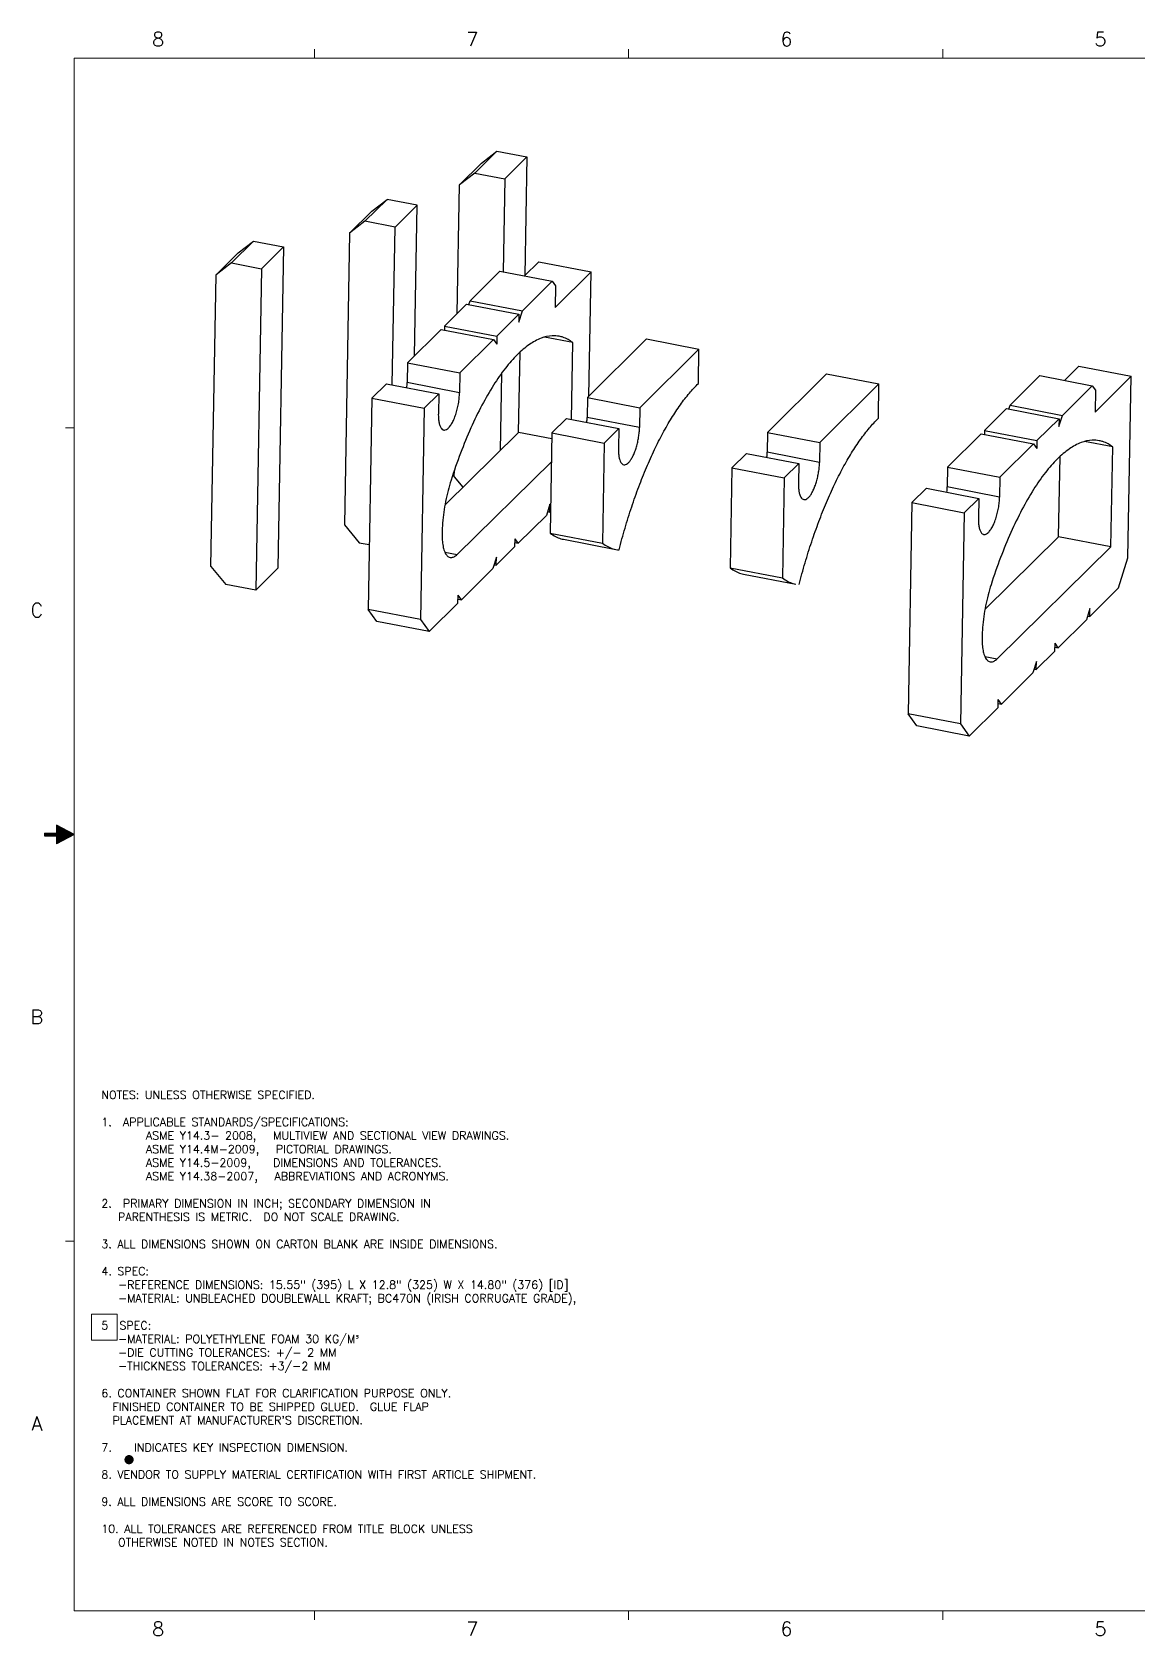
# Model space of a CAD drawing. Header units: inches. Extents: x 0.4 to 33.6, y 0.1 to 21.9.
# Drawn here: x 0.43 to 15.38, y 0.16 to 21.85 of the extents above; entities that cross this region are included whole.
import ezdxf
from ezdxf.enums import TextEntityAlignment as Align

# ---------------------------------------------------------------- set-up
doc = ezdxf.new("R2010")
doc.units = ezdxf.units.IN
doc.header["$LTSCALE"] = 1.87
doc.header["$MEASUREMENT"] = 0
doc.layers.get('0').update_dxf_attribs({"linetype": 'CONTINUOUS'})
for name, color, linetype in [('BRDR', 5, 'CONTINUOUS'), ('DIM', 7, 'CONTINUOUS'), ('DRAW', 7, 'CONTINUOUS'), ('NOTES', 7, 'CONTINUOUS'), ('OBJECT', 7, 'CONTINUOUS')]:
    doc.layers.add(name, color=color, linetype=linetype)
doc.styles.add('ROMANS', font='ROMANS.shx')
doc.styles.add('SIMPLEX', font='simplex_.ttf')

# ---------------------------------------------------------------- blocks, each defined once
blk = doc.blocks.new('AROW')
at = {"layer": 'BRDR'}
for p, q in [((0, 3.552713678800501e-15), (-0.07749389632481751, 0.1500000000000039)), ((-0.07749389632481751, 0.1500000000000039), (-0.009999999999999787, 0.1500000000000039)), ((-0.009999999999999787, 0.2500000000000036), (-0.009999999999999787, 0.1500000000000039)), ((-0.009999999999999787, 0.2500000000000036), (0.009999999999999787, 0.2500000000000036)), ((0, 0.1900000000000031), (0, 1.77635683940025e-15)), ((0, 0), (0, 0.1900000000000031)), ((0, 3.552713678800501e-15), (0.07749389632481751, 0.1500000000000021)), ((0.009999999999999787, 0.2500000000000036), (0.009999999999999787, 0.1500000000000039)), ((0.009999999999999787, 0.1500000000000039), (0.07749389632481751, 0.1500000000000021))]:
    blk.add_line(p, q, dxfattribs=at)
for points in [[(-0.07749389632481751, 0.1500000000000039), (0, 3.552713678800501e-15), (-0.009999999999999787, 0.1500000000000039)], [(-0.009999999999999787, 0.2500000000000036), (0.009999999999999787, 0.2500000000000036), (0.009999999999999787, 0.1500000000000039)], [(-0.009999999999999787, 0.2500000000000036), (-0.009999999999999787, 0.1500000000000039), (0.009999999999999787, 0.1500000000000039)], [(0.07749389632481751, 0.1500000000000021), (0, 3.552713678800501e-15), (-0.009999999999999787, 0.1500000000000039)]]:
    blk.add_solid(points, dxfattribs=at)
blk = doc.blocks.new('AROW1')
at = {"layer": 'OBJECT', "color": 5}
blk.add_line((-1.77635683940025e-15, -0.1200000000000045), (-1.77635683940025e-15, -3.552713678800501e-15), dxfattribs=at)
at = {"layer": 'OBJECT', "xscale": -1.608466899655079, "yscale": 1.608466899655079, "zscale": 1.608466899655079, "rotation": 180}
blk.add_blockref('AROW', (0, 0), dxfattribs=at)
blk = doc.blocks.new('ANSI_D1')
at = {"layer": 'OBJECT', "color": 5, "lineweight": 0}
for p, q in [((33, 21.5), (1, 21.5)), ((1, 21.5), (1, 0.5)), ((33, 21.5), (1, 21.5)), ((1, 21.5), (1, 0.5)), ((4.25, 21.5), (4.25, 21.62)), ((4.25, 21.5), (4.25, 21.62)), ((8.5, 21.5), (8.5, 21.62)), ((8.5, 21.5), (8.5, 21.62)), ((8.5, 21.5), (8.5, 21.62)), ((8.5, 21.5), (8.5, 21.62)), ((12.75, 21.5), (12.75, 21.62)), ((12.75, 21.5), (12.75, 21.62)), ((0.8799999999999955, 16.5), (1, 16.5)), ((0.8799999999999955, 16.5), (1, 16.5)), ((0.8799999999999955, 5.499999999999996), (1, 5.499999999999996)), ((0.8799999999999955, 5.499999999999996), (1, 5.499999999999996)), ((1, 0.5), (33, 0.5)), ((1, 0.5), (33, 0.5)), ((4.25, 0.379999999999999), (4.25, 0.5)), ((4.25, 0.379999999999999), (4.25, 0.5)), ((8.5, 0.379999999999999), (8.5, 0.5)), ((8.5, 0.379999999999999), (8.5, 0.5)), ((8.5, 0.379999999999999), (8.5, 0.5)), ((8.5, 0.379999999999999), (8.5, 0.5)), ((12.75, 0.379999999999999), (12.75, 0.5)), ((12.75, 0.379999999999999), (12.75, 0.5))]:
    blk.add_line(p, q, dxfattribs=at)
at = {"layer": 'OBJECT', "color": 5, "lineweight": 0, "rotation": 270}
blk.add_blockref('AROW1', (1, 11), dxfattribs=at)
blk.add_blockref('AROW1', (1, 11), dxfattribs=at)
at = {"layer": 'DIM', "lineweight": 0}
for tag, height, style, p in [('REV', 0.120569205412853, 'ROMANS', (27.1855864701081, 20.80812567653149)), ('TITLE_1', 0.15, 'SIMPLEX', (28.45308122468704, 2.136250021985959)), ('DTOL_X', 0.14, 'SIMPLEX', (25.34738755440003, 1.987142934041151)), ('DTOL_XX', 0.14, 'SIMPLEX', (25.97028006492263, 1.987142934041151)), ('DTOL_XXX', 0.14, 'SIMPLEX', (26.60858689585017, 1.989450348360751)), ('TITLE_2', 0.15, 'SIMPLEX', (28.45308122468704, 1.876250021985959)), ('TITLE_3', 0.15, 'SIMPLEX', (28.45308122468704, 1.606250021985959)), ('HTOL', 0.14, 'SIMPLEX', (25.34950583116417, 1.346622208082211)), ('FTOL', 0.14, 'SIMPLEX', (25.96891441858907, 1.346622208082211)), ('ATOL', 0.14, 'SIMPLEX', (26.5867947771494, 1.346622183717467)), ('TITLE_4', 0.15, 'SIMPLEX', (28.4815597904457, 1.357158615021513)), ('D_SCALE', 0.14, 'SIMPLEX', (26.20295493969942, 1.098683859992148)), ('DWG-NO', 0.18, 'ROMANS', (31.25225756348663, 0.7143098591774222))]:
    blk.add_attdef(tag, text='', height=height, dxfattribs=dict(at, style=style)).set_placement(p, align=Align.CENTER)
for tag, p, height, style in [('ECO#', (30.17481511789652, 20.80922642750062), 0.1180482889899396, 'ROMANS'), ('INI', (31.94361387368701, 20.80795546464217), 0.1302147418458812, 'ROMANS'), ('DRAWN_BY', (27.65069650442319, 1.08125002198596), 0.09, 'SIMPLEX'), ('D_DATE', (29.23928122468704, 1.08125002198596), 0.09, 'SIMPLEX'), ('CHECKED', (27.63782899050397, 0.8331121125364657), 0.09, 'ROMANS'), ('C_DATE', (29.22403806381429, 0.8331121125364657), 0.09, 'ROMANS'), ('APPROVED', (27.63782899050397, 0.5831121125364657), 0.09, 'ROMANS'), ('A_DATE', (29.22403806381429, 0.5831121125364657), 0.09, 'ROMANS'), ('SHT_NO', (32.12050562288032, 0.5349792369490989), 0.1, 'SIMPLEX')]:
    blk.add_attdef(tag, p, '', height=height, dxfattribs=dict(at, style=style))
at = {"layer": 'DIM', "lineweight": 0, "style": 'ROMANS', "width": 4.327579837969019}
blk.add_attdef('DATE', text='', height=0.1157464371963389, dxfattribs=at).set_placement((31.12711316968959, 20.80692107250643), (31.65186759132806, 20.80692107250643), align=Align.FIT)
at = {"layer": 'DIM', "lineweight": 0, "style": 'ROMANS'}
blk.add_attdef('ACAD_REF', text='', height=0.1, dxfattribs=at).set_placement((32.5600457558259, 1.128341195650579), align=Align.RIGHT)
at = {"layer": 'DIM', "color": 7, "lineweight": 0, "style": 'ROMANS'}
blk.add_attdef('REV', text='', height=0.14, dxfattribs=at).set_placement((32.71558122468704, 0.7368190903122351), align=Align.CENTER)
at = {"layer": 'OBJECT', "color": 5, "lineweight": 0, "style": 'SIMPLEX'}
for s, p in [('8', (2.135755126776261, 21.66164577866073)), ('8', (2.135755126776261, 21.66164577866073)), ('7', (6.385755126776261, 21.66164577866073)), ('7', (6.385755126776261, 21.66164577866073)), ('6', (10.63575512677626, 21.66164577866073)), ('6', (10.63575512677626, 21.66164577866073)), ('5', (14.88575512677626, 21.66164577866073)), ('5', (14.88575512677626, 21.66164577866073)), ('C', (0.4942973901091676, 13.93868140870259)), ('C', (0.4942973901091676, 13.93868140870259)), ('B', (0.4942973901091676, 8.438681408702587)), ('B', (0.4942973901091676, 8.438681408702587)), ('A', (0.4942973901091676, 2.938681408702586)), ('A', (0.4942973901091676, 2.938681408702586)), ('8', (2.13575512677626, 0.1616457786607342)), ('8', (2.13575512677626, 0.1616457786607342)), ('7', (6.38575512677626, 0.1616457786607342)), ('7', (6.38575512677626, 0.1616457786607342)), ('6', (10.63575512677626, 0.1616457786607342)), ('6', (10.63575512677626, 0.1616457786607342)), ('5', (14.88575512677626, 0.1616457786607342)), ('5', (14.88575512677626, 0.1616457786607342))]:
    blk.add_text(s, height=0.19, dxfattribs=at).set_placement(p, align=Align.CENTER)

msp = doc.modelspace()

# ---------------------------------------------------------------- linework, layer by layer
at = {"layer": 'DIM', "const_width": 0.06245}
msp.add_lwpolyline([(1.710514595700381, 2.545133660415756, 1), (1.773064595700383, 2.545133660415756, 1)], format="xyb", close=True, dxfattribs=at)
at = {"layer": 'DRAW', "linetype": 'Continuous'}
for p, q in [((6.717453510571922, 20.24128420072574), (6.418802710921916, 19.94525768557575)), ((6.510088730371926, 20.08031948197575), (6.717453510571922, 20.24128420072574)), ((6.717453510571922, 20.24128420072574), (7.125135745171924, 20.16250712392574)), ((6.510088730371926, 20.08031948197575), (6.211437930721921, 19.78429296682575)), ((6.826484945671922, 19.86648060877575), (7.125135745171924, 20.16250712392574)), ((7.125135745171924, 20.16250712392574), (7.096919867371916, 18.55817006677574)), ((6.180834883921925, 18.04422298657574), (6.211437930721921, 19.78429296682575)), ((6.418802710921916, 19.94525768557575), (6.211437930721921, 19.78429296682575)), ((6.418802710921916, 19.94525768557575), (6.826484945671922, 19.86648060877575)), ((6.826484945671922, 19.86648060877575), (6.80437037472192, 18.60906002437574)), ((4.933147076521919, 19.29265439257574), (5.231797876021922, 19.58868090772575)), ((5.024433095821927, 19.42771618897574), (5.231797876021922, 19.58868090772575)), ((5.639480110621918, 19.50990383092574), (5.231797876021922, 19.58868090772575)), ((4.725782296171921, 19.13168967382575), (5.024433095821927, 19.42771618897574)), ((5.639480110621918, 19.50990383092574), (5.340829311121915, 19.21387731577575)), ((5.603640757171924, 17.47210074157574), (5.639480110621918, 19.50990383092574)), ((4.725782296171921, 19.13168967382575), (4.65638405322192, 15.18574925467574)), ((4.933147076521919, 19.29265439257574), (4.725782296171921, 19.13168967382575)), ((5.340829311121915, 19.21387731577575), (4.933147076521919, 19.29265439257574)), ((5.303281041271923, 17.07890632237574), (5.340829311121915, 19.21387731577575)), ((3.425203486321919, 19.02561457492575), (3.126552686821917, 18.72958805977574)), ((3.217838706121924, 18.86464985617575), (3.425203486321919, 19.02561457492575)), ((3.425203486321919, 19.02561457492575), (3.832885721071925, 18.94683749812575)), ((3.53423492142192, 18.65081098297574), (3.832885721071925, 18.94683749812575)), ((3.832885721071925, 18.94683749812575), (3.756440152171919, 14.60019056482574)), ((3.217838706121924, 18.86464985617575), (2.919187906621922, 18.56862334117574)), ((3.126552686821917, 18.72958805977574), (2.919187906621922, 18.56862334117574)), ((3.126552686821917, 18.72958805977574), (3.53423492142192, 18.65081098297574)), ((7.285757565121919, 18.74534842252574), (7.092158277121925, 18.55345031722574)), ((7.285757565121919, 18.74534842252574), (7.994019074521923, 18.60848994172574)), ((2.84978966367192, 14.62268292187574), (2.919187906621922, 18.56862334117574)), ((3.53423492142192, 18.65081098297574), (3.457789352671917, 14.30416404967575)), ((6.759438454021918, 18.61774228987575), (6.355161514021923, 18.21701778532574)), ((6.759438454021918, 18.61774228987575), (7.467699963271919, 18.48088380892575)), ((7.467699963271919, 18.48088380892575), (7.063423023421919, 18.08015930452574)), ((7.467699963271919, 18.48088380892575), (7.511669965321921, 18.41945698057575)), ((7.994019074521923, 18.60848994172574), (7.506495682021914, 18.12525048217574)), ((7.964464965121927, 16.92806188132575), (7.994019074521923, 18.60848994172574)), ((7.511669965321921, 18.41945698057575), (7.506495682021914, 18.12525048217574)), ((6.309277004821915, 18.17153646937575), (6.011348886271925, 17.87622628507575)), ((6.309277004821915, 18.17153646937575), (7.017538514221918, 18.03467798857574)), ((6.339104054971919, 18.16577294182574), (6.355161514021923, 18.21701778532574)), ((6.355161514021923, 18.21701778532574), (7.063423023421919, 18.08015930452574)), ((7.017538514221918, 18.03467798857574), (6.719610395671914, 17.73936780412575)), ((7.015657471621928, 17.92772309362574), (7.063423023421919, 18.08015930452574)), ((7.017538514221918, 18.03467798857574), (7.015657471621928, 17.92772309362574)), ((5.965464377071918, 17.83074496912574), (5.509452652921922, 17.37874028092575)), ((5.965464377071918, 17.83074496912574), (6.673725886321918, 17.69388648817575)), ((6.011348886271925, 17.87622628507575), (6.010396297771919, 17.82206270362574)), ((6.011348886271925, 17.87622628507575), (6.719610395671914, 17.73936780412575)), ((6.673725886321918, 17.69388648817575), (6.217714162321926, 17.24188180012575)), ((6.673725886321918, 17.69388648817575), (6.717729353071924, 17.63241290917574)), ((6.719610395671914, 17.73936780412575), (6.717729353071924, 17.63241290917574)), ((7.744118393371927, 17.65250160802574), (7.362492916621918, 17.72624369662574)), ((7.725826098121921, 16.61241321622575), (7.744118393371927, 17.65250160802574)), ((8.744378745571922, 17.70112245517574), (7.944577336021915, 16.90834900732575)), ((8.744378745571922, 17.70112245517574), (9.452640254821922, 17.56426397437574)), ((5.509452652921922, 17.37874028092575), (5.504750046721924, 17.11135304347575)), ((5.509452652921922, 17.37874028092575), (6.217714162321926, 17.24188180012575)), ((7.012087090021922, 16.43782455802575), (7.031175826921917, 17.52319812772575)), ((9.452640254821922, 17.56426397437574), (8.652838845271923, 16.77149052652575)), ((9.444458190121928, 17.09903691982574), (9.452640254821922, 17.56426397437574)), ((6.217714162321926, 17.24188180012575), (6.213011555971924, 16.97449456252575)), ((6.780211947871926, 17.23542707647574), (6.761862368521925, 16.19208154237575)), ((11.18010735087191, 17.23046280157575), (10.38030594117193, 16.43768935372574)), ((11.18010735087191, 17.23046280157575), (11.88836886012192, 17.09360432062574)), ((14.06599740522193, 17.20600896832575), (13.66172046537194, 16.80528446377574)), ((14.06599740522193, 17.20600896832575), (14.77425891447192, 17.06915048737574)), ((14.59231651647192, 17.33361510097575), (14.39871722832192, 17.14171699567574)), ((14.59231651647192, 17.33361510097575), (15.30057802572193, 17.19675662002575)), ((15.30057802572193, 17.19675662002575), (14.81305463322192, 16.71351716062575)), ((15.25739303697191, 14.74128533827574), (15.30057802572193, 17.19675662002575)), ((5.222674470121923, 17.09448205627574), (5.027263816471923, 16.90078850197574)), ((5.222674470121923, 17.09448205627574), (5.930935979521927, 16.95762357547574)), ((6.213011555971924, 16.97449456252575), (5.504750046721924, 17.11135304347575)), ((5.930935979521927, 16.95762357547574), (5.735525325721923, 16.76393002117574)), ((5.930935979521927, 16.95762357547574), (5.926233373171925, 16.69023633787575)), ((11.88836886012192, 17.09360432062574), (11.08856745057192, 16.30083087277574)), ((11.88018679542193, 16.62837726607574), (11.88836886012192, 17.09360432062574)), ((14.77425891447192, 17.06915048737574), (14.36998197462191, 16.66842598297574)), ((14.77425891447192, 17.06915048737574), (14.81822891652192, 17.00772365902575)), ((14.81822891652192, 17.00772365902575), (14.81305463322192, 16.71351716062575)), ((5.027263816471923, 16.90078850197574), (4.977024932221923, 14.04423716602574)), ((5.027263816471923, 16.90078850197574), (5.735525325721923, 16.76393002117574)), ((5.735525325721923, 16.76393002117574), (5.685286441621926, 13.90737868522575)), ((7.944577336021915, 16.90834900732575), (7.939859210971917, 16.64007939202574)), ((7.944577336021915, 16.90834900732575), (8.652838845271923, 16.77149052652575)), ((8.652838845271923, 16.77149052652575), (8.64812072037192, 16.50322091107574)), ((13.61583595602192, 16.75980314782574), (13.31790783747193, 16.46449296352574)), ((13.61583595602192, 16.75980314782574), (14.32409746542192, 16.62294466702574)), ((13.64566300617192, 16.75403962027574), (13.66172046537194, 16.80528446377574)), ((13.66172046537194, 16.80528446377574), (14.36998197462191, 16.66842598297574)), ((7.659038034871919, 16.62531877822575), (7.462365557071927, 16.43037448777574)), ((7.659038034871919, 16.62531877822575), (8.367299544271923, 16.48846029742575)), ((8.64812072037192, 16.50322091107574), (7.939859210971917, 16.64007939202574)), ((8.367299544271923, 16.48846029742575), (8.17062706647193, 16.29351600697574)), ((8.367299544271923, 16.48846029742575), (8.362581419221925, 16.22019068197574)), ((14.32409746542192, 16.62294466702574), (14.02616934687192, 16.32763448257575)), ((14.32221642282193, 16.51598977207575), (14.36998197462191, 16.66842598297574)), ((14.32409746542192, 16.62294466702574), (14.32221642282193, 16.51598977207575)), ((6.016527368221922, 15.46009603147574), (7.012087090021922, 16.43782455802575)), ((7.460971090621918, 16.35108599947574), (7.012087090021922, 16.43782455802575)), ((7.462365557071927, 16.43037448777574), (7.438551186871926, 15.07630437742574)), ((7.462365557071927, 16.43037448777574), (8.17062706647193, 16.29351600697574)), ((8.17062706647193, 16.29351600697574), (8.146812696121927, 14.93944589662574)), ((10.38030594117193, 16.43768935372574), (10.37558781627192, 16.16941973827574)), ((10.38030594117193, 16.43768935372574), (11.08856745057192, 16.30083087277574)), ((11.08856745057192, 16.30083087277574), (11.08384932552192, 16.03256125747575)), ((13.27202332827193, 16.41901164757574), (12.81601160427193, 15.96700695937574)), ((13.27202332827193, 16.41901164757574), (13.98028483752193, 16.28215316662575)), ((13.31790783747193, 16.46449296352574), (13.31695524897192, 16.41032938207574)), ((13.31790783747193, 16.46449296352574), (14.02616934687192, 16.32763448257575)), ((13.98028483752193, 16.28215316662575), (13.52427311352192, 15.83014847857574)), ((13.98028483752193, 16.28215316662575), (14.02428830427193, 16.22067958762575)), ((14.02616934687192, 16.32763448257575), (14.02428830427193, 16.22067958762575)), ((15.05067734457192, 16.24076828632575), (14.66905186782193, 16.31451037507574)), ((10.09476664017192, 16.15465912462574), (9.898094162371926, 15.95971483417574)), ((10.09476664017192, 16.15465912462574), (10.80302814942193, 16.01780064367574)), ((11.08384932552192, 16.03256125747575), (10.37558781627192, 16.16941973827574)), ((14.31864604122192, 15.02609123647574), (14.33773477812193, 16.11146480617575)), ((15.02690755047193, 14.88923275552575), (15.05067734457192, 16.24076828632575)), ((6.142039687771927, 15.83835254767575), (6.143573394421914, 15.92555814367574)), ((6.142039687771927, 15.83835254767575), (6.259067719321919, 15.69829230937574)), ((6.179412041221923, 14.78762880832574), (7.45551535287192, 16.04087618587575)), ((9.898094162371926, 15.95971483417574), (9.874279792021923, 14.60564472382574)), ((9.898094162371926, 15.95971483417574), (10.60635567177193, 15.82285635322575)), ((10.80302814942193, 16.01780064367574), (10.60635567177193, 15.82285635322575)), ((10.80302814942193, 16.01780064367574), (10.79831002452193, 15.74953102837574)), ((12.81601160427193, 15.96700695937574), (12.81130899792192, 15.69961972177575)), ((12.81601160427193, 15.96700695937574), (13.52427311352192, 15.83014847857574)), ((10.60635567177193, 15.82285635322575), (10.58254130142193, 14.46878624302575)), ((12.52923342132193, 15.68274873472575), (12.33382276767193, 15.48905518042574)), ((12.52923342132193, 15.68274873472575), (13.23749493072192, 15.54589025392575)), ((13.51957050717193, 15.56276124097575), (12.81130899792192, 15.69961972177575)), ((13.52427311352192, 15.83014847857574), (13.51957050717193, 15.56276124097575)), ((7.435799331571921, 15.46732391887574), (7.388033779771916, 15.31488770782575)), ((7.433918288971924, 15.36036902377575), (7.435799331571921, 15.46732391887574)), ((12.33382276767193, 15.48905518042574), (12.28358388342192, 12.63250384447574)), ((12.33382276767193, 15.48905518042574), (13.04208427692192, 15.35219669962574)), ((13.23749493072192, 15.54589025392575), (13.04208427692192, 15.35219669962574)), ((13.23749493072192, 15.54589025392575), (13.23279232437192, 15.27850301632574)), ((4.65638405322192, 15.18574925467574), (4.856701507621914, 14.94600745927575)), ((7.008052687621927, 14.93824556017574), (7.388033779771916, 15.31488770782575)), ((7.404091238971922, 15.36613255147574), (7.433918288971924, 15.36036902377575)), ((7.433918288971924, 15.36036902377575), (7.443717937321928, 15.37008256132575)), ((13.04208427692192, 15.35219669962574), (12.99184539282192, 12.49564536367574)), ((6.962168178271916, 14.89276424422575), (6.964049220871921, 14.99971913932575)), ((7.008052687621927, 14.93824556017574), (6.964049220871921, 14.99971913932575)), ((7.438551186871926, 15.07630437742574), (8.146812696121927, 14.93944589662574)), ((7.619706520021928, 14.99200865062575), (8.327968029271922, 14.85515016982575)), ((13.32308631942193, 14.04836270992575), (14.31864604122192, 15.02609123647574)), ((15.02690755047193, 14.88923275552575), (14.31864604122192, 15.02609123647574)), ((4.856701507621914, 14.94600745927575), (4.992423353671917, 14.91978171427574)), ((6.013377156421924, 14.81971198927575), (6.179412041221923, 14.78762880832574)), ((6.711684419971924, 14.74957190167574), (6.663918868171926, 14.59713569062575)), ((6.709803377371919, 14.64261700657575), (6.962168178271916, 14.89276424422575)), ((6.709803377371919, 14.64261700657575), (6.711684419971924, 14.74957190167574)), ((6.963120766771922, 14.94692782567574), (7.008052687621927, 14.93824556017574)), ((13.48597099257193, 13.37589548677574), (15.02690755047193, 14.88923275552575)), ((2.84978966367192, 14.62268292187574), (3.050107118071921, 14.38294112647574)), ((3.457789352671917, 14.30416404967575), (3.756440152171919, 14.60019056482574)), ((6.238053266671926, 14.17501222702574), (6.663918868171926, 14.59713569062575)), ((6.679976327371925, 14.64838053427574), (6.709803377371919, 14.64261700657575)), ((9.874279792021923, 14.60564472382574), (10.58254130142193, 14.46878624302575)), ((15.13000231032192, 14.33473796362574), (15.25739303697191, 14.74128533827574)), ((3.457789352671917, 14.30416404967575), (3.050107118071921, 14.38294112647574)), ((10.05543512517192, 14.52134899702575), (10.76369663457192, 14.38449051622575)), ((14.74047724017192, 13.94863570222575), (15.13000231032192, 14.33473796362574)), ((5.802643687321918, 13.74342864982574), (6.192168757471919, 14.12953091107575)), ((6.192168757471919, 14.12953091107575), (6.19404980007193, 14.23648580617574)), ((6.193121345971925, 14.18369449252574), (6.238053266671926, 14.17501222702574)), ((6.238053266671926, 14.17501222702574), (6.19404980007193, 14.23648580617574)), ((5.094382178071918, 13.88028713062574), (4.977024932221923, 14.04423716602574)), ((5.685286441621926, 13.90737868522575), (4.977024932221923, 14.04423716602574)), ((5.685286441621926, 13.90737868522575), (5.802643687321918, 13.74342864982574)), ((14.31461163882191, 13.52651223862574), (14.69459273097193, 13.90315438627575)), ((14.74235828277192, 14.05559059732574), (14.69459273097193, 13.90315438627575)), ((14.71065019017193, 13.95439922992574), (14.74047724017192, 13.94863570222575)), ((14.74047724017192, 13.94863570222575), (14.74235828277192, 14.05559059732574)), ((5.802643687321918, 13.74342864982574), (5.094382178071918, 13.88028713062574)), ((14.01636232872193, 13.23088368502574), (14.26872712947193, 13.48103092267574)), ((14.26872712947193, 13.48103092267574), (14.27060817207192, 13.58798581777574)), ((14.26967971797192, 13.53519450412575), (14.31461163882191, 13.52651223862574)), ((14.31461163882191, 13.52651223862574), (14.27060817207192, 13.58798581777574)), ((13.31993610762192, 13.40797866772574), (13.48597099257193, 13.37589548677574)), ((14.01824337117191, 13.33783858012574), (13.97047781937193, 13.18540236907574)), ((13.98653527857193, 13.23664721272574), (14.01636232872193, 13.23088368502574)), ((14.01636232872193, 13.23088368502574), (14.01824337117191, 13.33783858012574)), ((13.54461221787192, 12.76327890547575), (13.97047781937193, 13.18540236907574)), ((13.49872770867191, 12.71779758952575), (13.50060875127193, 12.82475248462575)), ((13.54461221787192, 12.76327890547575), (13.50060875127193, 12.82475248462575)), ((12.99184539282192, 12.49564536367574), (12.28358388342192, 12.63250384447574)), ((12.40094112927193, 12.46855380907575), (12.28358388342192, 12.63250384447574)), ((13.10920263852193, 12.33169532827574), (13.49872770867191, 12.71779758952575)), ((13.49968029717193, 12.77196117097574), (13.54461221787192, 12.76327890547575)), ((13.10920263852193, 12.33169532827574), (12.40094112927193, 12.46855380907575)), ((12.99184539282192, 12.49564536367574), (13.10920263852193, 12.33169532827574))]:
    msp.add_line(p, q, dxfattribs=at)
for centre, radius, start, end in [((4.618773136471923, 17.12811469042574), 0.8861354513999999, 354.3440222538, 358.9161601526999), ((11.92533208767193, 15.71638136887574), 0.8861354513999999, 354.3440222538, 358.9161601526999), ((8.402660671921915, 15.24168543277575), 0.3936765795, 259.0597579044002, 265.4445602180001)]:
    msp.add_arc(centre, radius, start, end, dxfattribs=at)
for points, start_tangent, end_tangent in [([(7.562286892021923, 17.73722203507574), (7.468266568621921, 17.74407012007575), (7.316270257771926, 17.71117984042575), (7.158153703471918, 17.62626957112574), (6.996496868521923, 17.49072477952574), (6.833937481471921, 17.30675712847574), (6.673127997721927, 17.07736838827574), (6.516692319871929, 16.80630145852574), (6.367182983821927, 16.49797929487575), (6.227039509471929, 16.15743274042575), (6.098548595371923, 15.79021843897574)], (-0.9821196587255008, 0.1882577380744445), (-0.3066038115855702, -0.951837224908335)), ([(7.744118393371927, 17.65250160802574), (7.611662536921926, 17.72440374502575), (7.562286892021923, 17.73722203507574)], (-0.7908500560534355, 0.6120099581218251), (-0.9821196587447706, 0.1882577379739157)), ([(5.999595735421927, 16.47006788857575), (6.019722242971923, 16.47056967082575), (6.048788167021918, 16.48510583467574), (6.078764649721926, 16.51481891002575), (6.108341575171927, 16.55841029302574), (6.13622628957193, 16.61397483097575), (6.161200097221915, 16.67908408687575), (6.182171522971927, 16.75089247387574), (6.198224014771917, 16.82626162087575), (6.208656001771921, 16.90189753462575), (6.213011555971924, 16.97449456252575)], (0.9841218098654886, -0.1774944037063566), (0.0175845312346265, 0.9998453801769844)), ([(8.371393428121927, 14.84925249742574), (8.452859653771917, 15.14430302617575), (8.542407728821921, 15.42983079172575), (8.639255577871928, 15.70334211382575), (8.742557371921919, 15.96244825852575), (8.851410916471927, 16.20488630092574), (8.964865529971924, 16.42853888842575), (9.081930347071925, 16.63145273242574), (9.20158297257192, 16.81185566812574), (9.322778410471926, 16.96817213152574), (9.444458190121928, 17.09903691982574)], (0.2499730048292447, 0.9682528062735676), (0.7183279073611306, 0.6957046913067204)), ([(5.926233373171925, 16.69023633787575), (5.928144610321915, 16.62385103422574), (5.936239108471916, 16.56657881107574), (5.950163099521923, 16.52092273942574), (5.969308037971921, 16.48887820867574), (5.992837198171927, 16.47184571857574), (5.999595735421927, 16.47006788857575)], (-0.01758453115860124, -0.9998453801783215), (0.9841218098340022, -0.1774944038809335)), ([(7.935915553171917, 16.57182143167574), (7.936352825521929, 16.57651979752574), (7.939859210971917, 16.64007939202574)], (0.09509362418159799, 0.9954683333185487), (0.01758453207578222, 0.9998453801621908)), ([(8.43563276772192, 16.00088095057574), (8.436473891671916, 16.00072555087574), (8.460650865871926, 16.00289224147575), (8.486350051771915, 16.01727789742574), (8.512696294621925, 16.04339263237574), (8.538792404671923, 16.08034714027575), (8.56374971022192, 16.12688297977574), (8.586718320121925, 16.18141542877574), (8.606916065821927, 16.24208744992575), (8.623655137321926, 16.30683293032574), (8.63636550582192, 16.37344704052574), (8.644614334771923, 16.43966131672574), (8.64812072037192, 16.50322091107574)], (0.9813897408890022, -0.192026499415621), (0.0175845313268656, 0.9998453801753623)), ([(10.80712203342193, 14.37859284367575), (10.88858825907192, 14.67364337242574), (10.97813633412193, 14.95917113797574), (11.07498418302192, 15.23268246007574), (11.17828597722193, 15.49178860492574), (11.28713952177193, 15.73422664732575), (11.40059413512191, 15.95787923467574), (11.51765895237192, 16.16079307867574), (11.63731157787192, 16.34119601437575), (11.75850701562192, 16.49751247777574), (11.88018679542193, 16.62837726607574)], (0.2499730048292447, 0.9682528062735676), (0.7183279073611306, 0.6957046913067204)), ([(14.86884584322193, 16.32548871352574), (14.77482551982192, 16.33233679852574), (14.62282920897193, 16.29944651887575), (14.46471265467193, 16.21453624957574), (14.30305581972193, 16.07899145797575), (14.14049643267192, 15.89502380677575), (13.97968694892192, 15.66563506672574), (13.82325127107192, 15.39456813697574), (13.67374193502192, 15.08624597332575), (13.53359846067193, 14.74569941887574), (13.40510754657192, 14.37848511742575)], (-0.9821196587255008, 0.1882577380744445), (-0.3066038115855702, -0.951837224908335)), ([(15.05067734457192, 16.24076828632575), (14.91822148812191, 16.31267042332574), (14.86884584322193, 16.32548871352574)], (-0.7908500560534355, 0.6120099581218251), (-0.9821196587447706, 0.1882577379739157)), ([(8.362581419221925, 16.22019068197574), (8.36393688297192, 16.16145021502575), (8.370108037171917, 16.10952921187575), (8.380884730621922, 16.06619577967574), (8.395899976021923, 16.03292558677575), (8.414642447221922, 16.01085160957575), (8.43563276772192, 16.00088095057574)], (-0.01758453107593803, -0.9998453801797754), (0.9813897408390764, -0.1920264996707762)), ([(10.37164415847192, 16.10116177807574), (10.37208143067192, 16.10586014392575), (10.37558781627192, 16.16941973827574)], (0.09509362418159799, 0.9954683333185487), (0.01758453207578222, 0.9998453801621908)), ([(10.87136137302192, 15.53022129697575), (10.87220249697192, 15.53006589712574), (10.89637947102192, 15.53223258787575), (10.92207865707191, 15.54661824367574), (10.94842489992192, 15.57273297862574), (10.97452100997192, 15.60968748652574), (10.99947831552192, 15.65622332617575), (11.02244692527191, 15.71075577502575), (11.04264467097192, 15.77142779617574), (11.05938374262193, 15.83617327672575), (11.07209411112192, 15.90278738692574), (11.08034294007192, 15.96900166297574), (11.08384932552192, 16.03256125747575)], (0.9813897408890022, -0.192026499415621), (0.0175845313268656, 0.9998453801753623)), ([(6.098548595371923, 15.79021843897574), (6.058173267121923, 15.65057450827575), (6.025052257171915, 15.50522117797575), (6.000045107071919, 15.35793059077574), (5.983800790921926, 15.21252516457574), (5.976740873521926, 15.07277839447574)], (-0.3066038116758008, -0.9518372248792701), (-0.01758453131129523, -0.9998453801756361)), ([(10.79831002452193, 15.74953102837574), (10.79966548827192, 15.69079056142574), (10.80583664247192, 15.63886955812575), (10.81661333592192, 15.59553612607574), (10.83162858132193, 15.56226593302574), (10.85037105237192, 15.54019195582575), (10.87136137302192, 15.53022129697575)], (-0.01758453107593803, -0.9998453801797754), (0.9813897408390764, -0.1920264996707762)), ([(13.30615468662192, 15.05833456702575), (13.32628119417192, 15.05883634927574), (13.35534711822192, 15.07337251312575), (13.38532360092193, 15.10308558847574), (13.41490052637193, 15.14667697147574), (13.44278524077192, 15.20224150942575), (13.46775904842192, 15.26735076532574), (13.48873047417192, 15.33915915232574), (13.50478296597192, 15.41452829932575), (13.51521495297192, 15.49016421307574), (13.51957050717193, 15.56276124097575)], (0.9841218098654886, -0.1774944037063566), (0.0175845312346265, 0.9998453801769844)), ([(13.23279232437192, 15.27850301632574), (13.23470356152192, 15.21211771267574), (13.24279805982192, 15.15484548952574), (13.25672205072193, 15.10918941787575), (13.27586698917192, 15.07714488712575), (13.29939614937192, 15.06011239702575), (13.30615468662192, 15.05833456702575)], (-0.01758453115860124, -0.9998453801783215), (0.9841218098340022, -0.1774944038809335)), ([(5.976740873521926, 15.07277839447574), (5.979104962471922, 14.98053653707574), (5.989492843621917, 14.89986452107574), (6.007507328221926, 14.83384683757575), (6.032459617921923, 14.78500770187574), (6.063395646421917, 14.75521448617575), (6.085362918571924, 14.74693697077574)], (-0.01758453110983527, -0.9998453801791792), (0.9805501170699401, -0.1962688663902835)), ([(7.438551186871926, 15.07630437742574), (7.509926426371926, 15.03051132682575), (7.584910069621927, 15.00039730222574), (7.61968522077192, 14.99202214687574)], (0.7918575478279146, -0.6107058407678465), (0.9818361090502022, -0.1897310068627678)), ([(6.085362918571924, 14.74693697077574), (6.099132557971927, 14.74560633232574), (6.138303934321918, 14.75655059737574), (6.179412041221923, 14.78762880832574)], (0.9805501169851593, -0.1962688668138449), (0.713467271693925, 0.7006885557946747)), ([(8.146812696121927, 14.93944589662574), (8.21818793562192, 14.89365284587574), (8.293171579021923, 14.86353882142575), (8.327946730021928, 14.85516366592574)], (0.7918575478279146, -0.6107058407678465), (0.9818361090502022, -0.1897310068627678)), ([(9.874279792021923, 14.60564472382574), (9.945655031521916, 14.55985167307574), (10.02063867492193, 14.52973764862575), (10.05541382592192, 14.52136249312574)], (0.7918575478279146, -0.6107058407678465), (0.9818361090502022, -0.1897310068627678)), ([(10.58254130142193, 14.46878624302575), (10.65391654092192, 14.42299319227575), (10.72890018417193, 14.39287916767574), (10.76367533532193, 14.38450401232574)], (0.7918575478279146, -0.6107058407678465), (0.9818361090502022, -0.1897310068627678)), ([(13.40510754657192, 14.37848511742575), (13.36473221832193, 14.23884118672574), (13.33161120837192, 14.09348785642574), (13.30660405827192, 13.94619726922574), (13.29035974212193, 13.80079184302574), (13.28329982472193, 13.66104507292574)], (-0.3066038116758008, -0.9518372248792701), (-0.01758453131129523, -0.9998453801756361)), ([(13.28329982472193, 13.66104507292574), (13.28566391367192, 13.56880321552575), (13.29605179482193, 13.48813119952574), (13.31406627942193, 13.42211351602574), (13.33901856912193, 13.37327438032574), (13.36995459762193, 13.34348116462574), (13.39192186977193, 13.33520364922575)], (-0.01758453110983527, -0.9998453801791792), (0.9805501170699401, -0.1962688663902835)), ([(13.39192186977193, 13.33520364922575), (13.40569150917191, 13.33387301077575), (13.44486288552194, 13.34481727582575), (13.48597099257193, 13.37589548677574)], (0.9805501169851593, -0.1962688668138449), (0.713467271693925, 0.7006885557946747))]:
    msp.add_spline(points, degree=3, dxfattribs=dict(at, start_tangent=start_tangent, end_tangent=end_tangent))
at = {"layer": 'NOTES', "lineweight": 0}
msp.add_lwpolyline([(1.231653235589661, 4.161606781153778), (1.581653235589663, 4.161606781153778), (1.581653235589663, 4.511606781153778), (1.231653235589661, 4.511606781153778)], close=True, dxfattribs=at)

# ---------------------------------------------------------------- block references
at = {"lineweight": 0}
msp.add_blockref('ANSI_D1', (0, 0), dxfattribs=at)

# ---------------------------------------------------------------- texts
at = {"layer": 'NOTES', "lineweight": 0, "insert": (1.366017496101293, 7.533560610364567), "char_height": 0.11, "width": 8.917784672727834, "attachment_point": 1, "style": 'ROMANS'}
msp.add_mtext('NOTES: UNLESS OTHERWISE SPECIFIED.\\P\\P1.  APPLICABLE STANDARDS/SPECIFICATIONS:\\P        ASME Y14.3- 2008,   MULTIVIEW AND SECTIONAL VIEW DRAWINGS.\\P        ASME Y14.4M-2009,   PICTORIAL DRAWINGS.\\P        ASME Y14.5-2009,    DIMENSIONS AND TOLERANCES.\\P        ASME Y14.38-2007,   ABBREVIATIONS AND ACRONYMS.\\P\\P2.  PRIMARY DIMENSION IN INCH; SECONDARY DIMENSION IN \\P   PARENTHESIS IS METRIC.  DO NOT SCALE DRAWING.\\P\\P3. ALL DIMENSIONS SHOWN ON CARTON BLANK ARE INSIDE DIMENSIONS.\\P\\P4. SPEC: \\P   -REFERENCE DIMENSIONS: 15.55" (395) L X 12.8" (325) W X 14.80" (376) [ID]\\P   -MATERIAL: UNBLEACHED DOUBLEWALL KRAFT; BC470N (IRISH CORRUGATE GRADE), \\P\\P5  SPEC:\\P   -MATERIAL: POLYETHYLENE FOAM 30 KG/M{\\fISOCPEUR|b0|i0|c0|p34;³} \\P   -DIE CUTTING TOLERANCES: +/- 2 MM\\P   -THICKNESS TOLERANCES: +3/-2 MM\\P\\P6. CONTAINER SHOWN FLAT FOR CLARIFICATION PURPOSE ONLY.\\P  FINISHED CONTAINER TO BE SHIPPED GLUED.  GLUE FLAP \\P  PLACEMENT AT MANUFACTURER\'S DISCRETION.\\P\\P7.    INDICATES KEY INSPECTION DIMENSION.\\P\\P8. VENDOR TO SUPPLY MATERIAL CERTIFICATION WITH FIRST ARTICLE SHIPMENT.\\P\\P9. ALL DIMENSIONS ARE SCORE TO SCORE.\\P\\P10. ALL TOLERANCES ARE REFERENCED FROM TITLE BLOCK UNLESS    \\P   OTHERWISE NOTED IN NOTES SECTION.', dxfattribs=at)

doc.saveas('drawing.dxf')
